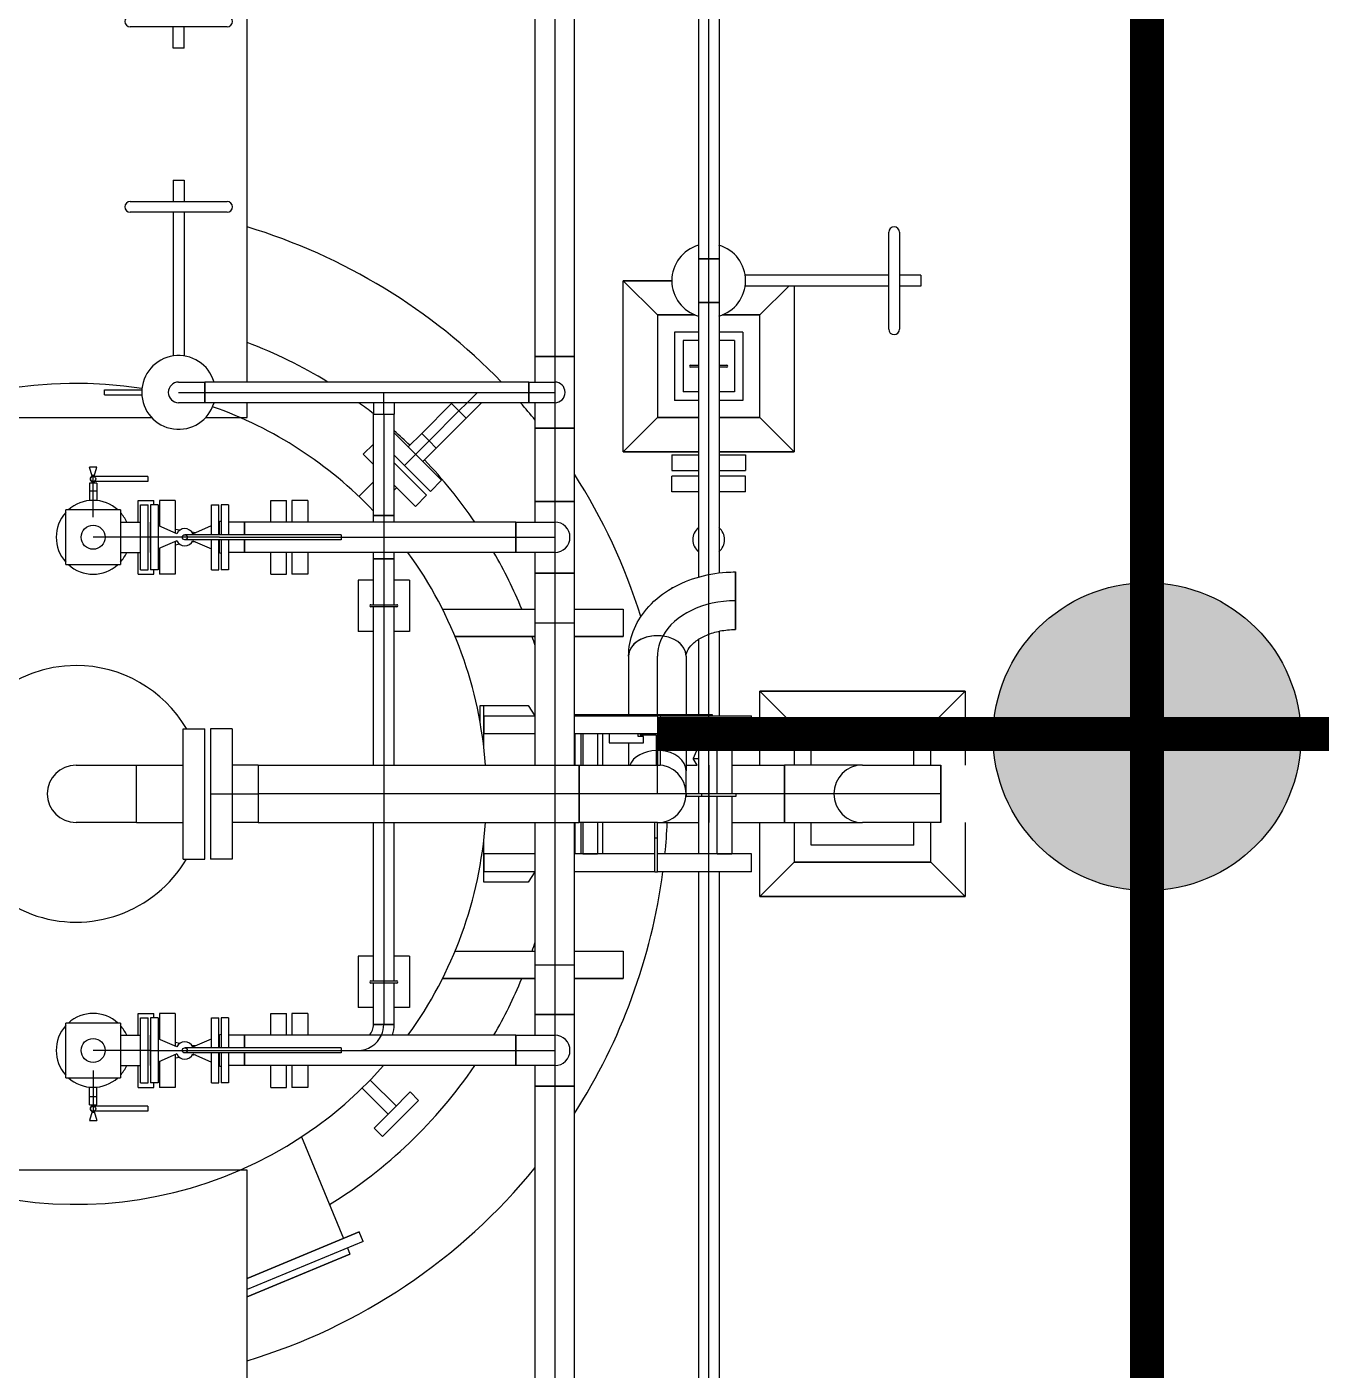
# Model space of a CAD drawing. Header units: inches. Extents: x 517790 to 538444, y 301815 to 302461.
# Drawn here: x 517873.517 to 517877.428, y 302327.385 to 302331.443 of the extents above; entities that cross this region are included whole.
import ezdxf

# ---------------------------------------------------------------- set-up
doc = ezdxf.new("R2010")
doc.units = ezdxf.units.IN
doc.header["$MEASUREMENT"] = 0
doc.layers.add('电气-接地设计-接地线', color=3, linetype='接地线')
doc.layers.add('硅胶总平面底图 工艺装置区', color=253, linetype='Continuous')
doc.styles.add('EESLTYPE', font='TXT.shx')
doc.linetypes.add('接地线', pattern='A,500,["/",EESLTYPE,S=200,R=0,X=0,Y=-100],-200,60,-200', length=960)

# ---------------------------------------------------------------- blocks, each defined once
blk = doc.blocks.new('PTJD2')
at = {"linetype": 'Continuous'}
blk.add_hatch(color=0, dxfattribs=at).paths.add_polyline_path([(150, 0, 1), (-150, 0, 1)])
at = {"color": 0, "linetype": 'Continuous'}
blk.add_circle((0, 0), 150, dxfattribs=at)

msp = doc.modelspace()

# ---------------------------------------------------------------- linework, layer by layer
at = {"layer": '电气-接地设计-接地线', "color": 1, "linetype": '接地线', "ltscale": 0.005, "const_width": 0.1033}
for points in [[(517876.9023, 302347.8488), (517876.9022, 302321.8926)], [(517875.4226, 302329.3067), (517877.4893, 302329.3067)]]:
    msp.add_lwpolyline(points, dxfattribs=at)
at = {"layer": '硅胶总平面底图 工艺装置区', "color": 253, "linetype": 'Continuous', "lineweight": -3}
for p, q in [((517875.5465, 302332.6344), (517875.5465, 302330.7415)), ((517875.5776, 302330.7415), (517875.5776, 302332.6269)), ((517875.6088, 302332.6219), (517875.6088, 302330.7415)), ((517874.1826, 302330.3697), (517874.1826, 302331.988)), ((517874.1826, 302330.3697), (517874.1826, 302331.988)), ((517875.0536, 302330.4466), (517875.0536, 302331.911)), ((517875.1126, 302331.911), (517875.1126, 302330.4466)), ((517875.1717, 302330.4466), (517875.1717, 302331.911)), ((517874.1225, 302331.4426), (517873.8295, 302331.4426)), ((517873.9597, 302331.3785), (517873.9597, 302331.4426)), ((517873.9923, 302331.3785), (517873.9923, 302331.4426)), ((517873.9923, 302331.3785), (517873.9597, 302331.3785)), ((517873.9597, 302330.9792), (517873.9923, 302330.9792)), ((517873.9597, 302330.9792), (517873.9597, 302330.9151)), ((517873.9923, 302330.9792), (517873.9923, 302330.9151)), ((517873.8295, 302330.9151), (517874.1225, 302330.9151)), ((517874.1225, 302330.8825), (517873.8295, 302330.8825)), ((517873.9597, 302330.8825), (517873.9597, 302330.4489)), ((517873.9923, 302330.8825), (517873.9923, 302330.4489)), ((517876.1217, 302330.5294), (517876.1217, 302330.8223)), ((517876.1542, 302330.8223), (517876.1542, 302330.5294)), ((517875.5465, 302330.7415), (517875.6088, 302330.7415)), ((517875.5465, 302330.7415), (517875.5465, 302330.6103)), ((517875.6088, 302330.7415), (517875.5465, 302330.7415)), ((517875.5776, 302330.7415), (517875.5776, 302330.7415)), ((517875.5776, 302330.7415), (517875.5776, 302330.7415)), ((517875.5776, 302330.6103), (517875.5776, 302330.7415)), ((517875.6088, 302330.7415), (517875.6088, 302330.6103)), ((517875.3193, 302330.6759), (517875.4226, 302330.5725)), ((517875.3193, 302330.6759), (517875.4226, 302330.5725)), ((517875.3193, 302330.1592), (517875.3193, 302330.6759)), ((517875.3193, 302330.1592), (517875.3193, 302330.6759)), ((517875.4661, 302330.6759), (517875.3193, 302330.6759)), ((517875.3193, 302330.6759), (517875.4661, 302330.6759)), ((517876.1217, 302330.6921), (517875.688, 302330.6921)), ((517876.1217, 302330.6596), (517875.688, 302330.6596)), ((517875.7326, 302330.5725), (517875.8197, 302330.6596)), ((517875.8197, 302330.6596), (517875.7326, 302330.5725)), ((517875.836, 302330.6596), (517875.836, 302330.1592)), ((517875.836, 302330.6596), (517875.836, 302330.1592)), ((517876.2183, 302330.6921), (517876.1542, 302330.6921)), ((517876.2183, 302330.6596), (517876.1542, 302330.6596)), ((517876.2183, 302330.6921), (517876.2183, 302330.6759)), ((517876.2183, 302330.6759), (517876.2183, 302330.6596)), ((517875.4226, 302330.5725), (517875.4226, 302330.2625)), ((517875.4226, 302330.5725), (517875.4226, 302330.2625)), ((517875.4226, 302330.5725), (517875.5356, 302330.5725)), ((517875.5356, 302330.5725), (517875.4226, 302330.5725)), ((517875.5465, 302330.6103), (517875.6088, 302330.6103)), ((517875.6088, 302330.6103), (517875.5465, 302330.6103)), ((517875.5465, 302330.6103), (517875.5465, 302329.7806)), ((517875.5776, 302330.6103), (517875.5776, 302330.6103)), ((517875.5776, 302329.7882), (517875.5776, 302330.6103)), ((517875.6088, 302330.6103), (517875.6088, 302329.7931)), ((517875.6196, 302330.5725), (517875.7326, 302330.5725)), ((517875.7326, 302330.5725), (517875.6196, 302330.5725)), ((517875.7326, 302330.2625), (517875.7326, 302330.5725)), ((517875.7326, 302330.2625), (517875.7326, 302330.5725)), ((517875.5465, 302330.5209), (517875.4743, 302330.5209)), ((517875.4743, 302330.5209), (517875.4743, 302330.3142)), ((517875.5465, 302330.495), (517875.5001, 302330.495)), ((517875.5001, 302330.495), (517875.5001, 302330.34)), ((517875.681, 302330.5209), (517875.6088, 302330.5209)), ((517875.6551, 302330.495), (517875.6088, 302330.495)), ((517875.6551, 302330.495), (517875.6551, 302330.34)), ((517875.681, 302330.5209), (517875.681, 302330.3142)), ((517875.1126, 302330.4466), (517875.0536, 302330.4466)), ((517875.0536, 302330.3697), (517875.0536, 302330.4466)), ((517875.0536, 302330.4466), (517875.1717, 302330.4466)), ((517875.1126, 302330.4466), (517875.1126, 302330.4466)), ((517875.1126, 302330.4466), (517875.1126, 302330.3697)), ((517875.1717, 302330.4466), (517875.1126, 302330.4466)), ((517875.1717, 302330.2304), (517875.1717, 302330.4466)), ((517875.5229, 302330.4206), (517875.5465, 302330.4206)), ((517875.5465, 302330.4144), (517875.5229, 302330.4144)), ((517875.6088, 302330.4206), (517875.6324, 302330.4206)), ((517875.6324, 302330.4144), (517875.6088, 302330.4144)), ((517873.976, 302330.3697), (517874.0547, 302330.3697)), ((517874.0547, 302330.3697), (517874.0547, 302330.3073)), ((517874.0547, 302330.3073), (517874.0547, 302330.3697)), ((517875.0339, 302330.3697), (517874.0547, 302330.3697)), ((517875.0339, 302330.3073), (517875.0339, 302330.3697)), ((517875.0339, 302330.3697), (517875.0339, 302330.3073)), ((517875.0339, 302330.3697), (517875.1126, 302330.3697)), ((517875.1126, 302330.3697), (517875.1126, 302330.3073)), ((517873.7517, 302330.3308), (517873.7517, 302330.3463)), ((517873.7517, 302330.3463), (517873.8647, 302330.3463)), ((517873.7517, 302330.3308), (517873.8647, 302330.3308)), ((517873.976, 302330.3385), (517874.0547, 302330.3385)), ((517874.0547, 302330.3385), (517874.0547, 302330.3385)), ((517874.0547, 302330.3385), (517874.0547, 302330.3385)), ((517874.0547, 302330.3385), (517875.0339, 302330.3385)), ((517874.596, 302330.3073), (517874.596, 302330.3385)), ((517874.8474, 302330.3073), (517874.8786, 302330.3385)), ((517875.0339, 302330.3385), (517875.0339, 302330.3385)), ((517875.0339, 302330.3385), (517875.0339, 302330.3385)), ((517875.0339, 302330.3385), (517875.1126, 302330.3385)), ((517875.5465, 302330.34), (517875.5001, 302330.34)), ((517875.6551, 302330.34), (517875.6088, 302330.34)), ((517874.0547, 302330.3073), (517873.976, 302330.3073)), ((517875.0339, 302330.3073), (517874.0547, 302330.3073)), ((517874.1826, 302330.2625), (517874.1826, 302330.3073)), ((517874.1826, 302330.2625), (517874.1826, 302330.3073)), ((517874.5648, 302330.3073), (517874.5648, 302330.2729)), ((517874.596, 302330.2729), (517874.596, 302330.3073)), ((517874.6271, 302330.3073), (517874.6271, 302330.2729)), ((517874.8009, 302330.3049), (517874.7104, 302330.2144)), ((517874.8034, 302330.3073), (517874.8009, 302330.3049)), ((517874.8229, 302330.2828), (517874.8009, 302330.3049)), ((517874.8009, 302330.3049), (517874.8229, 302330.2828)), ((517874.8229, 302330.2828), (517874.8474, 302330.3073)), ((517874.845, 302330.2608), (517874.8915, 302330.3073)), ((517875.1126, 302330.3073), (517875.0339, 302330.3073)), ((517875.0536, 302330.2304), (517875.0536, 302330.3073)), ((517875.1126, 302330.3073), (517875.1126, 302330.2304)), ((517875.5465, 302330.3142), (517875.4743, 302330.3142)), ((517875.681, 302330.3142), (517875.6088, 302330.3142)), ((517873.1493, 302330.2625), (517873.8943, 302330.2625)), ((517873.1493, 302330.2625), (517873.8943, 302330.2625)), ((517874.0577, 302330.2625), (517874.1826, 302330.2625)), ((517874.0577, 302330.2625), (517874.1826, 302330.2625)), ((517874.5648, 302330.2729), (517874.596, 302330.2729)), ((517874.5648, 302329.9665), (517874.5648, 302330.2729)), ((517874.5648, 302330.2729), (517874.596, 302330.2729)), ((517874.596, 302330.2729), (517874.596, 302329.9665)), ((517874.596, 302330.2729), (517874.6271, 302330.2729)), ((517874.596, 302330.2729), (517874.596, 302330.2729)), ((517874.596, 302330.2729), (517874.6271, 302330.2729)), ((517874.6271, 302329.9665), (517874.6271, 302330.2729)), ((517874.7325, 302330.1924), (517874.8229, 302330.2828)), ((517874.845, 302330.2608), (517874.7545, 302330.1703)), ((517874.845, 302330.2608), (517874.8229, 302330.2828)), ((517874.8229, 302330.2828), (517874.8229, 302330.2828)), ((517874.8229, 302330.2828), (517874.8229, 302330.2828)), ((517874.8229, 302330.2828), (517874.845, 302330.2608)), ((517875.4226, 302330.2625), (517875.3193, 302330.1592)), ((517875.3193, 302330.1592), (517875.4226, 302330.2625)), ((517875.5465, 302330.2625), (517875.4226, 302330.2625)), ((517875.4226, 302330.2625), (517875.5465, 302330.2625)), ((517875.7326, 302330.2625), (517875.6088, 302330.2625)), ((517875.6088, 302330.2625), (517875.7326, 302330.2625)), ((517875.836, 302330.1592), (517875.7326, 302330.2625)), ((517875.836, 302330.1592), (517875.7326, 302330.2625)), ((517874.6271, 302330.2165), (517874.6919, 302330.1518)), ((517874.7104, 302330.2144), (517874.6698, 302330.1738)), ((517874.7325, 302330.1924), (517874.7104, 302330.2144)), ((517874.7104, 302330.2144), (517874.7325, 302330.1924)), ((517875.1126, 302330.2304), (517875.0536, 302330.2304)), ((517875.0536, 302330.2304), (517875.1717, 302330.2304)), ((517875.0536, 302330.009), (517875.0536, 302330.2304)), ((517875.1126, 302330.2304), (517875.1126, 302330.2304)), ((517875.1126, 302330.2304), (517875.1126, 302330.2304)), ((517875.1717, 302330.2304), (517875.1126, 302330.2304)), ((517875.1126, 302330.2304), (517875.1126, 302330.009)), ((517875.1717, 302330.009), (517875.1717, 302330.2304)), ((517874.534, 302330.1517), (517874.5648, 302330.1825)), ((517874.6582, 302330.1181), (517874.7325, 302330.1924)), ((517874.7545, 302330.1703), (517874.7139, 302330.1297)), ((517874.7545, 302330.1703), (517874.7325, 302330.1924)), ((517874.7325, 302330.1924), (517874.7545, 302330.1703)), ((517874.5648, 302330.1209), (517874.534, 302330.1517)), ((517874.6271, 302330.1492), (517874.6582, 302330.1181)), ((517874.6919, 302330.1518), (517874.7707, 302330.0729)), ((517875.3193, 302330.1592), (517875.5465, 302330.1592)), ((517875.5465, 302330.1592), (517875.3193, 302330.1592)), ((517875.4661, 302330.1496), (517875.5465, 302330.1496)), ((517875.4661, 302330.1496), (517875.4661, 302330.1021)), ((517875.6088, 302330.1592), (517875.836, 302330.1592)), ((517875.836, 302330.1592), (517875.6088, 302330.1592)), ((517875.6088, 302330.1496), (517875.6892, 302330.1496)), ((517875.6892, 302330.1496), (517875.6892, 302330.1021)), ((517873.7176, 302330.1129), (517873.7066, 302330.1129)), ((517873.715, 302330.0856), (517873.7066, 302330.1129)), ((517873.7287, 302330.1129), (517873.7176, 302330.1129)), ((517873.7176, 302330.0648), (517873.7176, 302330.0892)), ((517873.7203, 302330.0856), (517873.7287, 302330.1129)), ((517874.6465, 302330.1064), (517874.6271, 302330.1258)), ((517874.7254, 302330.0276), (517874.6465, 302330.1064)), ((517874.6582, 302330.1181), (517874.7371, 302330.0393)), ((517875.4661, 302330.1021), (517875.5465, 302330.1021)), ((517875.5465, 302330.0855), (517875.4661, 302330.0855)), ((517875.4661, 302330.038), (517875.4661, 302330.0855)), ((517875.6088, 302330.1021), (517875.6892, 302330.1021)), ((517875.6892, 302330.0855), (517875.6088, 302330.0855)), ((517875.6892, 302330.038), (517875.6892, 302330.0855)), ((517873.7287, 302330.0648), (517873.7066, 302330.0648)), ((517873.7066, 302330.0648), (517873.7066, 302330.0119)), ((517873.715, 302330.0684), (517873.7139, 302330.0648)), ((517873.883, 302330.0847), (517873.7176, 302330.0847)), ((517873.883, 302330.0692), (517873.7176, 302330.0692)), ((517873.7176, 302330.041), (517873.7176, 302330.0648)), ((517873.7203, 302330.0684), (517873.7214, 302330.0648)), ((517873.7287, 302330.0648), (517873.7287, 302330.0119)), ((517873.883, 302330.0847), (517873.883, 302330.077)), ((517873.883, 302330.077), (517873.883, 302330.0692)), ((517874.5205, 302330.0244), (517874.5648, 302330.0688)), ((517874.6918, 302329.9939), (517874.6271, 302330.0586)), ((517874.6271, 302330.043), (517874.6349, 302330.0508)), ((517874.7707, 302330.0729), (517874.7371, 302330.0393)), ((517873.7066, 302330.041), (517873.7287, 302330.041)), ((517873.7176, 302330.0124), (517873.7176, 302330.041)), ((517873.7176, 302329.9614), (517873.7176, 302330.0124)), ((517873.8538, 302329.9468), (517873.8538, 302330.0124)), ((517873.8538, 302330.0124), (517873.9014, 302330.0124)), ((517873.9014, 302329.9993), (517873.9014, 302330.0124)), ((517873.9179, 302330.0124), (517873.9179, 302329.9344)), ((517873.9655, 302330.0124), (517873.9179, 302330.0124)), ((517873.9655, 302330.0124), (517873.9655, 302329.9136)), ((517874.2543, 302329.9468), (517874.2543, 302330.0124)), ((517874.2543, 302330.0124), (517874.3019, 302330.0124)), ((517874.3019, 302329.9468), (517874.3019, 302330.0124)), ((517874.3184, 302330.0124), (517874.3184, 302329.9468)), ((517874.366, 302330.0124), (517874.3184, 302330.0124)), ((517874.366, 302330.0124), (517874.366, 302329.9468)), ((517874.6918, 302329.9939), (517874.7254, 302330.0276)), ((517875.1126, 302330.009), (517875.0536, 302330.009)), ((517875.0536, 302329.9468), (517875.0536, 302330.009)), ((517875.0536, 302330.009), (517875.1717, 302330.009)), ((517875.1126, 302330.009), (517875.1126, 302330.009)), ((517875.1126, 302330.009), (517875.1126, 302329.9468)), ((517875.1717, 302330.009), (517875.1126, 302330.009)), ((517875.1717, 302329.7927), (517875.1717, 302330.009)), ((517875.5465, 302330.038), (517875.4661, 302330.038)), ((517875.6892, 302330.038), (517875.6088, 302330.038)), ((517873.635, 302329.8182), (517873.635, 302329.9835)), ((517873.8003, 302329.9835), (517873.635, 302329.9835)), ((517873.8003, 302329.9835), (517873.8003, 302329.8182)), ((517873.8604, 302329.9009), (517873.8604, 302329.9993)), ((517873.8604, 302329.9993), (517873.8835, 302329.9993)), ((517873.8835, 302329.9009), (517873.8835, 302329.9993)), ((517873.8912, 302329.9993), (517873.8912, 302329.9009)), ((517873.9142, 302329.9993), (517873.8912, 302329.9993)), ((517873.9142, 302329.9993), (517873.9142, 302329.9009)), ((517874.0748, 302329.9086), (517874.0748, 302329.9993)), ((517874.0748, 302329.9993), (517874.0978, 302329.9993)), ((517874.0978, 302329.9086), (517874.0978, 302329.9993)), ((517874.104, 302329.9993), (517874.104, 302329.9086)), ((517874.127, 302329.9993), (517874.104, 302329.9993)), ((517874.127, 302329.9993), (517874.127, 302329.9086)), ((517874.5645, 302329.9804), (517874.5648, 302329.9806)), ((517874.5648, 302329.9665), (517874.596, 302329.9665)), ((517874.6271, 302329.9665), (517874.5648, 302329.9665)), ((517874.5648, 302329.9468), (517874.5648, 302329.9665)), ((517874.596, 302329.9665), (517874.6271, 302329.9665)), ((517874.596, 302329.9665), (517874.596, 302329.9665)), ((517874.596, 302329.9665), (517874.596, 302329.9468)), ((517874.6271, 302329.9468), (517874.6271, 302329.9665)), ((517873.7176, 302329.9614), (517873.7176, 302329.9614)), ((517873.7176, 302329.9614), (517873.7176, 302329.9614)), ((517873.8003, 302329.9468), (517873.8604, 302329.9468)), ((517873.8896, 302329.9468), (517873.8896, 302329.8549)), ((517873.8912, 302329.9461), (517873.8896, 302329.9468)), ((517873.9705, 302329.9114), (517873.9142, 302329.936)), ((517873.9791, 302329.9221), (517873.9655, 302329.9243)), ((517874.0185, 302329.9114), (517874.0748, 302329.936)), ((517874.0978, 302329.9461), (517874.0994, 302329.9468)), ((517874.0994, 302329.9086), (517874.0994, 302329.9468)), ((517874.1746, 302329.9468), (517874.127, 302329.9468)), ((517874.1746, 302329.9086), (517874.1746, 302329.9468)), ((517874.9945, 302329.9468), (517874.1746, 302329.9468)), ((517874.1746, 302329.9468), (517874.1746, 302329.9086)), ((517874.596, 302329.9468), (517874.596, 302329.8549)), ((517874.9945, 302329.8549), (517874.9945, 302329.9468)), ((517874.9945, 302329.9468), (517874.9945, 302329.8549)), ((517874.9945, 302329.9468), (517875.1126, 302329.9468)), ((517875.1126, 302329.9468), (517875.1126, 302329.8549)), ((517873.7964, 302329.9009), (517873.7176, 302329.9009)), ((517873.7964, 302329.9009), (517873.7964, 302329.9009)), ((517873.7964, 302329.9009), (517873.7964, 302329.9009)), ((517873.8835, 302329.9009), (517873.7964, 302329.9009)), ((517873.8604, 302329.8025), (517873.8604, 302329.9009)), ((517873.8835, 302329.8025), (517873.8835, 302329.9009)), ((517873.8896, 302329.9009), (517873.8835, 302329.9009)), ((517874.0994, 302329.9009), (517873.8896, 302329.9009)), ((517873.8912, 302329.9009), (517873.8912, 302329.8025)), ((517873.9142, 302329.9009), (517873.9142, 302329.8025)), ((517873.9705, 302329.8904), (517873.9142, 302329.8657)), ((517873.9655, 302329.8882), (517873.9655, 302329.7893)), ((517874.4669, 302329.9086), (517873.9945, 302329.9086)), ((517874.4669, 302329.8931), (517873.9945, 302329.8931)), ((517874.0257, 302329.9145), (517874.0158, 302329.9162)), ((517874.0257, 302329.8872), (517874.0158, 302329.8856)), ((517874.0185, 302329.8904), (517874.0748, 302329.8657)), ((517874.0748, 302329.8025), (517874.0748, 302329.8931)), ((517874.0978, 302329.8025), (517874.0978, 302329.8931)), ((517874.0994, 302329.9009), (517874.104, 302329.9009)), ((517874.0994, 302329.8549), (517874.0994, 302329.8931)), ((517874.104, 302329.9009), (517874.1746, 302329.9009)), ((517874.104, 302329.8931), (517874.104, 302329.8025)), ((517874.127, 302329.8931), (517874.127, 302329.8025)), ((517874.1746, 302329.9009), (517874.4669, 302329.9009)), ((517874.1746, 302329.8549), (517874.1746, 302329.8931)), ((517874.1746, 302329.8931), (517874.1746, 302329.8549)), ((517874.4669, 302329.9086), (517874.4669, 302329.9009)), ((517874.4669, 302329.9009), (517874.4669, 302329.8931)), ((517874.4669, 302329.9009), (517874.9945, 302329.9009)), ((517874.9945, 302329.9009), (517874.9945, 302329.9009)), ((517874.9945, 302329.9009), (517874.9945, 302329.9009)), ((517874.9945, 302329.9009), (517875.1126, 302329.9009)), ((517873.8003, 302329.8549), (517873.8604, 302329.8549)), ((517873.8538, 302329.7893), (517873.8538, 302329.8549)), ((517873.8912, 302329.8556), (517873.8896, 302329.8549)), ((517873.9179, 302329.8673), (517873.9179, 302329.7893)), ((517873.9791, 302329.8796), (517873.9655, 302329.8774)), ((517874.0978, 302329.8556), (517874.0994, 302329.8549)), ((517874.1746, 302329.8549), (517874.127, 302329.8549)), ((517874.9945, 302329.8549), (517874.1746, 302329.8549)), ((517874.2543, 302329.7893), (517874.2543, 302329.8549)), ((517874.3019, 302329.7893), (517874.3019, 302329.8549)), ((517874.3184, 302329.8549), (517874.3184, 302329.7893)), ((517874.366, 302329.8549), (517874.366, 302329.7893)), ((517874.5648, 302329.8353), (517874.5648, 302329.8549)), ((517874.596, 302329.8549), (517874.596, 302329.8353)), ((517874.6271, 302329.8353), (517874.6271, 302329.8549)), ((517875.1126, 302329.8549), (517874.9945, 302329.8549)), ((517875.0536, 302329.7927), (517875.0536, 302329.8549)), ((517875.1126, 302329.8549), (517875.1126, 302329.7927)), ((517873.635, 302329.8182), (517873.8003, 302329.8182)), ((517873.8604, 302329.8025), (517873.8835, 302329.8025)), ((517873.9142, 302329.8025), (517873.8912, 302329.8025)), ((517873.9014, 302329.7893), (517873.9014, 302329.8025)), ((517874.0748, 302329.8025), (517874.0978, 302329.8025)), ((517874.127, 302329.8025), (517874.104, 302329.8025)), ((517874.6271, 302329.8353), (517874.5648, 302329.8353)), ((517874.5648, 302329.8353), (517874.596, 302329.8353)), ((517874.5648, 302329.6973), (517874.5648, 302329.8353)), ((517874.596, 302329.8353), (517874.596, 302329.8353)), ((517874.596, 302329.8353), (517874.596, 302329.8353)), ((517874.596, 302329.8353), (517874.596, 302329.6973)), ((517874.596, 302329.8353), (517874.6271, 302329.8353)), ((517874.6271, 302329.6973), (517874.6271, 302329.8353)), ((517873.8538, 302329.7893), (517873.9014, 302329.7893)), ((517873.9655, 302329.7893), (517873.9179, 302329.7893)), ((517874.2543, 302329.7893), (517874.3019, 302329.7893)), ((517874.366, 302329.7893), (517874.3184, 302329.7893)), ((517874.5185, 302329.7717), (517874.5185, 302329.6167)), ((517874.5648, 302329.7717), (517874.5185, 302329.7717)), ((517874.6735, 302329.7717), (517874.6271, 302329.7717)), ((517874.6735, 302329.7717), (517874.6735, 302329.6167)), ((517875.0536, 302329.7927), (517875.1717, 302329.7927)), ((517875.0536, 302329.2128), (517875.0536, 302329.7927)), ((517875.1126, 302329.7927), (517875.0536, 302329.7927)), ((517875.1126, 302329.7927), (517875.1126, 302329.7928)), ((517875.1126, 302329.7928), (517875.1126, 302329.7928)), ((517875.1126, 302329.7927), (517875.1126, 302329.2128)), ((517875.1717, 302329.7927), (517875.1126, 302329.7927)), ((517875.1717, 302329.2128), (517875.1717, 302329.7927)), ((517875.5776, 302329.6079), (517875.5776, 302329.7882)), ((517875.6588, 302329.7961), (517875.6588, 302329.6477)), ((517875.6588, 302329.6223), (517875.6588, 302329.7961)), ((517875.4661, 302329.7491), (517875.47, 302329.7491)), ((517875.4661, 302329.7491), (517875.4661, 302329.7469)), ((517874.5567, 302329.6973), (517874.6352, 302329.6973)), ((517874.6352, 302329.6911), (517874.5567, 302329.6911)), ((517874.5648, 302329.2128), (517874.5648, 302329.6911)), ((517874.596, 302329.6973), (517874.596, 302329.6911)), ((517874.596, 302329.6911), (517874.596, 302329.2128)), ((517874.6271, 302329.2128), (517874.6271, 302329.6911)), ((517874.7733, 302329.6839), (517875.0536, 302329.6839)), ((517874.7733, 302329.6839), (517875.0536, 302329.6839)), ((517875.1717, 302329.6839), (517875.3193, 302329.6839)), ((517875.1717, 302329.6839), (517875.3193, 302329.6839)), ((517875.3193, 302329.6839), (517875.3193, 302329.6012)), ((517875.3193, 302329.6839), (517875.3193, 302329.6012)), ((517875.6588, 302329.7092), (517875.6588, 302329.7092)), ((517875.6588, 302329.7092), (517875.6588, 302329.7092)), ((517875.0536, 302329.6425), (517875.1717, 302329.6425)), ((517875.6588, 302329.6477), (517875.6588, 302329.6223)), ((517874.5648, 302329.6167), (517874.5185, 302329.6167)), ((517874.6735, 302329.6167), (517874.6271, 302329.6167)), ((517875.0536, 302329.6012), (517874.8112, 302329.6012)), ((517874.8112, 302329.6012), (517875.0536, 302329.6012)), ((517875.3193, 302329.6012), (517875.1717, 302329.6012)), ((517875.1717, 302329.6012), (517875.3193, 302329.6012)), ((517875.5776, 302329.3658), (517875.5776, 302329.6079)), ((517875.6088, 302329.6171), (517875.6088, 302329.3615)), ((517875.5465, 302329.5923), (517875.5465, 302329.3658)), ((517875.3357, 302329.5422), (517875.3357, 302329.3658)), ((517875.4226, 302329.5422), (517875.4226, 302329.5422)), ((517875.4226, 302329.5422), (517875.4226, 302329.5422)), ((517875.4226, 302329.3658), (517875.4226, 302329.5422)), ((517875.5096, 302329.5422), (517875.5096, 302329.3658)), ((517876.3526, 302329.4359), (517875.7326, 302329.4359)), ((517875.7326, 302329.4359), (517876.3526, 302329.4359)), ((517875.7326, 302329.4359), (517875.836, 302329.3326)), ((517875.7326, 302329.4359), (517875.836, 302329.3326)), ((517875.7326, 302329.2128), (517875.7326, 302329.4359)), ((517875.7326, 302329.2128), (517875.7326, 302329.4359)), ((517876.2493, 302329.3326), (517876.3526, 302329.4359)), ((517876.3526, 302329.4359), (517876.2493, 302329.3326)), ((517876.3526, 302329.4359), (517876.3526, 302329.2128)), ((517876.3526, 302329.4359), (517876.3526, 302329.2128)), ((517874.8874, 302329.3926), (517875.0217, 302329.3926)), ((517874.8874, 302329.3399), (517874.8874, 302329.3926)), ((517874.8977, 302329.2688), (517874.8977, 302329.3925)), ((517874.8977, 302329.3925), (517875.032, 302329.3925)), ((517874.8977, 302329.3615), (517874.8977, 302329.3067)), ((517874.8977, 302329.3615), (517875.0536, 302329.3615)), ((517875.0217, 302329.3926), (517875.0218, 302329.3925)), ((517875.032, 302329.3925), (517875.0527, 302329.3615)), ((517875.0498, 302329.3658), (517875.0536, 302329.3658)), ((517875.0527, 302329.3615), (517875.0527, 302329.2128)), ((517875.1717, 302329.3658), (517875.588, 302329.3658)), ((517875.1717, 302329.3615), (517875.4226, 302329.3615)), ((517875.4226, 302329.3627), (517875.4226, 302329.3658)), ((517875.4226, 302329.3627), (517875.4309, 302329.3627)), ((517875.4226, 302329.3627), (517875.4226, 302329.2593)), ((517875.4309, 302329.3627), (517875.4309, 302329.2593)), ((517875.4309, 302329.3615), (517875.7068, 302329.3615)), ((517875.5776, 302329.3067), (517875.5776, 302329.3658)), ((517875.588, 302329.3658), (517875.588, 302329.3615)), ((517875.7068, 302329.3067), (517875.7068, 302329.3615)), ((517873.9899, 302329.1259), (517873.9899, 302329.3227)), ((517873.9899, 302329.3227), (517874.0555, 302329.3227)), ((517874.0555, 302329.1259), (517874.0555, 302329.3227)), ((517874.0721, 302329.3227), (517874.0721, 302329.1259)), ((517874.1377, 302329.3227), (517874.0721, 302329.3227)), ((517874.1377, 302329.3227), (517874.1377, 302329.1259)), ((517875.836, 302329.3326), (517875.836, 302329.2128)), ((517875.836, 302329.3326), (517875.836, 302329.2128)), ((517875.836, 302329.3326), (517876.2493, 302329.3326)), ((517876.2493, 302329.3326), (517875.836, 302329.3326)), ((517876.2493, 302329.2128), (517876.2493, 302329.3326)), ((517876.2493, 302329.2128), (517876.2493, 302329.3326)), ((517874.8977, 302329.2893), (517874.8952, 302329.2893)), ((517875.0536, 302329.3067), (517874.8977, 302329.3067)), ((517875.4226, 302329.3067), (517875.1717, 302329.3067)), ((517875.1746, 302329.2128), (517875.1746, 302329.3067)), ((517875.1912, 302329.3067), (517875.1912, 302329.2128)), ((517875.1974, 302329.3067), (517875.1974, 302329.2128)), ((517875.2418, 302329.3067), (517875.1974, 302329.3067)), ((517875.2418, 302329.3067), (517875.2418, 302329.2128)), ((517875.2568, 302329.3067), (517875.2568, 302329.2128)), ((517875.2769, 302329.3067), (517875.2769, 302329.28)), ((517875.2769, 302329.28), (517875.3803, 302329.28)), ((517875.3357, 302329.28), (517875.3357, 302329.2128)), ((517875.3648, 302329.2986), (517875.3648, 302329.3067)), ((517875.3803, 302329.2986), (517875.3648, 302329.2986)), ((517875.371, 302329.3067), (517875.371, 302329.3044)), ((517875.371, 302329.3044), (517875.419, 302329.3044)), ((517875.3803, 302329.28), (517875.3803, 302329.2986)), ((517875.419, 302329.3044), (517875.419, 302329.2128)), ((517875.7068, 302329.3067), (517875.4309, 302329.3067)), ((517875.4309, 302329.3044), (517875.4743, 302329.3044)), ((517875.465, 302329.28), (517875.465, 302329.2986)), ((517875.465, 302329.2986), (517875.4805, 302329.2986)), ((517875.5683, 302329.28), (517875.465, 302329.28)), ((517875.4743, 302329.3044), (517875.4743, 302329.3067)), ((517875.4805, 302329.2986), (517875.4805, 302329.3067)), ((517875.5096, 302329.28), (517875.5096, 302329.1955)), ((517875.5465, 302329.28), (517875.5465, 302329.1259)), ((517875.5683, 302329.3067), (517875.5683, 302329.28)), ((517875.5776, 302329.1259), (517875.5776, 302329.3067)), ((517875.6479, 302329.3067), (517875.6035, 302329.3067)), ((517875.6035, 302329.1259), (517875.6035, 302329.3067)), ((517875.6479, 302329.3067), (517875.6479, 302329.1259)), ((517876.1976, 302329.2809), (517875.8876, 302329.2809)), ((517875.8876, 302329.2128), (517875.8876, 302329.2809)), ((517876.1976, 302329.2128), (517876.1976, 302329.2809)), ((517875.4226, 302329.2593), (517875.4226, 302329.2128)), ((517875.4226, 302329.2593), (517875.4309, 302329.2593)), ((517875.4309, 302329.2593), (517875.4309, 302329.2128)), ((517875.5465, 302329.27), (517875.5309, 302329.2322)), ((517873.666, 302329.2127), (517873.8489, 302329.2127)), ((517873.8489, 302329.1259), (517873.8489, 302329.2128)), ((517873.8489, 302329.2128), (517873.9899, 302329.2128)), ((517874.2164, 302329.2128), (517874.1377, 302329.2128)), ((517874.2164, 302329.2128), (517874.2164, 302329.1259)), ((517874.2164, 302329.2128), (517874.2164, 302329.0389)), ((517874.2164, 302329.2128), (517875.1864, 302329.2128)), ((517874.596, 302329.2128), (517874.596, 302329.0389)), ((517875.1126, 302329.2128), (517875.1126, 302329.0389)), ((517875.1864, 302329.2128), (517875.1864, 302329.0389)), ((517875.1864, 302329.0389), (517875.1864, 302329.2128)), ((517875.1864, 302329.2128), (517875.4226, 302329.2128)), ((517875.4226, 302329.2128), (517875.4309, 302329.2128)), ((517875.4226, 302329.1955), (517875.4226, 302329.2128)), ((517875.4226, 302329.1955), (517875.4226, 302329.1955)), ((517875.4226, 302329.1955), (517875.4226, 302329.1955)), ((517875.4226, 302329.1259), (517875.4226, 302329.1955)), ((517875.5096, 302329.2128), (517875.5429, 302329.2128)), ((517875.5096, 302329.1259), (517875.5096, 302329.1955)), ((517875.5309, 302329.2322), (517875.5465, 302329.2322)), ((517875.5429, 302329.2128), (517875.5309, 302329.2322)), ((517875.5776, 302329.2128), (517875.5776, 302329.0389)), ((517875.6479, 302329.2128), (517875.8064, 302329.2128)), ((517875.8064, 302329.2128), (517875.8064, 302329.0389)), ((517875.8064, 302329.1259), (517875.8064, 302329.2128)), ((517876.0426, 302329.2128), (517875.8064, 302329.2128)), ((517876.0426, 302329.2128), (517876.2788, 302329.2128)), ((517876.2788, 302329.0389), (517876.2788, 302329.2128)), ((517876.2788, 302329.2128), (517876.2788, 302329.0389)), ((517873.8489, 302329.0389), (517873.8489, 302329.1259)), ((517873.9899, 302328.929), (517873.9899, 302329.1259)), ((517874.0555, 302328.929), (517874.0555, 302329.1259)), ((517874.0721, 302329.1259), (517874.2164, 302329.1259)), ((517874.0721, 302329.1259), (517874.0721, 302328.929)), ((517874.1377, 302329.1259), (517874.1377, 302328.929)), ((517874.2164, 302329.1259), (517874.2164, 302329.0389)), ((517875.1864, 302329.1259), (517874.2164, 302329.1259)), ((517875.1864, 302329.1259), (517875.1864, 302329.1259)), ((517875.1864, 302329.1259), (517875.1864, 302329.1259)), ((517875.4226, 302329.1259), (517875.1864, 302329.1259)), ((517875.5096, 302329.1259), (517875.4226, 302329.1259)), ((517875.5096, 302329.1259), (517875.5096, 302329.1176)), ((517875.5561, 302329.1259), (517875.5096, 302329.1259)), ((517875.5561, 302329.1176), (517875.5096, 302329.1176)), ((517875.5465, 302329.1176), (517875.5465, 302328.9451)), ((517875.6594, 302329.1259), (517875.5561, 302329.1259)), ((517875.5561, 302329.1259), (517875.5561, 302329.1176)), ((517875.6594, 302329.1176), (517875.5561, 302329.1176)), ((517875.5776, 302329.1176), (517875.5776, 302329.1259)), ((517875.5776, 302328.9451), (517875.5776, 302329.1176)), ((517875.6035, 302328.9451), (517875.6035, 302329.1176)), ((517875.6479, 302329.1176), (517875.6479, 302328.9451)), ((517875.6594, 302329.1259), (517875.6594, 302329.1176)), ((517875.8064, 302329.1259), (517875.6594, 302329.1259)), ((517875.8064, 302329.1259), (517875.8064, 302329.1259)), ((517875.8064, 302329.1259), (517875.8064, 302329.1259)), ((517875.9557, 302329.1259), (517875.8064, 302329.1259)), ((517875.8064, 302329.0389), (517875.8064, 302329.1259)), ((517876.0426, 302329.1259), (517875.9557, 302329.1259)), ((517876.2788, 302329.1259), (517876.0426, 302329.1259)), ((517876.2788, 302329.1259), (517876.2788, 302329.1259)), ((517876.2788, 302329.1259), (517876.2788, 302329.1259)), ((517873.8489, 302329.0391), (517873.666, 302329.0391)), ((517873.8489, 302329.0389), (517873.9899, 302329.0389)), ((517874.2164, 302329.0389), (517874.1377, 302329.0389)), ((517874.2164, 302329.0389), (517875.1864, 302329.0389)), ((517874.5648, 302328.5607), (517874.5648, 302329.0389)), ((517874.596, 302329.0389), (517874.596, 302328.5607)), ((517874.6271, 302328.5607), (517874.6271, 302329.0389)), ((517875.0527, 302329.0389), (517875.0527, 302328.8903)), ((517875.0536, 302328.459), (517875.0536, 302329.0389)), ((517875.1126, 302329.0389), (517875.1126, 302328.459)), ((517875.1717, 302328.459), (517875.1717, 302329.0389)), ((517875.1746, 302328.9451), (517875.1746, 302329.0389)), ((517875.4226, 302329.0389), (517875.1864, 302329.0389)), ((517875.1912, 302329.0389), (517875.1912, 302328.9451)), ((517875.1974, 302329.0389), (517875.1974, 302328.9451)), ((517875.2418, 302329.0389), (517875.2418, 302328.9451)), ((517875.2568, 302329.0389), (517875.2568, 302328.9451)), ((517875.4144, 302328.9924), (517875.4144, 302329.0389)), ((517875.4226, 302328.9924), (517875.4226, 302329.0389)), ((517875.4226, 302329.0389), (517875.5465, 302329.0389)), ((517875.6479, 302329.0389), (517875.8064, 302329.0389)), ((517875.7326, 302328.8159), (517875.7326, 302329.0389)), ((517875.7326, 302328.8159), (517875.7326, 302329.0389)), ((517875.8064, 302329.0389), (517876.0426, 302329.0389)), ((517875.836, 302329.0389), (517875.836, 302328.9192)), ((517875.836, 302329.0389), (517875.836, 302328.9192)), ((517875.8876, 302328.9709), (517875.8876, 302329.0389)), ((517876.2788, 302329.0389), (517876.0426, 302329.0389)), ((517876.1976, 302328.9709), (517876.1976, 302329.0389)), ((517876.2493, 302328.9192), (517876.2493, 302329.0389)), ((517876.2493, 302328.9192), (517876.2493, 302329.0389)), ((517876.3526, 302329.0389), (517876.3526, 302328.8159)), ((517876.3526, 302329.0389), (517876.3526, 302328.8159)), ((517875.4226, 302328.9924), (517875.4144, 302328.9924)), ((517875.4144, 302328.8891), (517875.4144, 302328.9924)), ((517875.4226, 302328.8891), (517875.4226, 302328.9924)), ((517874.8977, 302328.8593), (517874.8977, 302328.9829)), ((517876.1976, 302328.9709), (517875.8876, 302328.9709)), ((517873.9899, 302328.929), (517874.0555, 302328.929)), ((517874.1377, 302328.929), (517874.0721, 302328.929)), ((517874.8977, 302328.9451), (517874.8977, 302328.8903)), ((517875.0536, 302328.9451), (517874.8977, 302328.9451)), ((517875.4144, 302328.9451), (517875.1717, 302328.9451)), ((517875.1974, 302328.9451), (517875.2418, 302328.9451)), ((517875.7068, 302328.9451), (517875.4226, 302328.9451)), ((517875.5776, 302328.8903), (517875.5776, 302328.9451)), ((517875.6035, 302328.9451), (517875.6479, 302328.9451)), ((517875.7068, 302328.8903), (517875.7068, 302328.9451)), ((517875.836, 302328.9192), (517875.7326, 302328.8159)), ((517875.7326, 302328.8159), (517875.836, 302328.9192)), ((517876.2493, 302328.9192), (517875.836, 302328.9192)), ((517875.836, 302328.9192), (517876.2493, 302328.9192)), ((517876.3526, 302328.8159), (517876.2493, 302328.9192)), ((517876.3526, 302328.8159), (517876.2493, 302328.9192)), ((517875.0536, 302328.8903), (517874.8977, 302328.8903)), ((517875.0527, 302328.8903), (517875.032, 302328.8593)), ((517875.4144, 302328.8903), (517875.1717, 302328.8903)), ((517875.4226, 302328.8891), (517875.4144, 302328.8891)), ((517875.7068, 302328.8903), (517875.4226, 302328.8903)), ((517875.5465, 302328.8903), (517875.5465, 302326.6213)), ((517875.5776, 302326.6213), (517875.5776, 302328.8903)), ((517875.6088, 302328.8903), (517875.6088, 302326.6213)), ((517875.032, 302328.8593), (517874.8977, 302328.8593)), ((517875.7326, 302328.8159), (517876.3526, 302328.8159)), ((517876.3526, 302328.8159), (517875.7326, 302328.8159)), ((517874.5648, 302328.6351), (517874.5185, 302328.6351)), ((517874.5185, 302328.6351), (517874.5185, 302328.4801)), ((517874.6735, 302328.6351), (517874.6271, 302328.6351)), ((517874.6735, 302328.6351), (517874.6735, 302328.4801)), ((517874.8112, 302328.6506), (517875.0536, 302328.6506)), ((517874.8112, 302328.6506), (517875.0536, 302328.6506)), ((517875.1717, 302328.6506), (517875.3193, 302328.6506)), ((517875.1717, 302328.6506), (517875.3193, 302328.6506)), ((517875.3193, 302328.6506), (517875.3193, 302328.5679)), ((517875.3193, 302328.6506), (517875.3193, 302328.5679)), ((517875.0536, 302328.6092), (517875.1717, 302328.6092)), ((517874.5567, 302328.5607), (517874.6352, 302328.5607)), ((517874.6352, 302328.5545), (517874.5567, 302328.5545)), ((517874.5648, 302328.4296), (517874.5648, 302328.5545)), ((517874.596, 302328.5607), (517874.596, 302328.5545)), ((517874.596, 302328.5545), (517874.596, 302328.4296)), ((517874.6271, 302328.4296), (517874.6271, 302328.5545)), ((517875.0536, 302328.5679), (517874.7733, 302328.5679)), ((517874.7733, 302328.5679), (517875.0536, 302328.5679)), ((517875.3193, 302328.5679), (517875.1717, 302328.5679)), ((517875.1717, 302328.5679), (517875.3193, 302328.5679)), ((517874.5648, 302328.4801), (517874.5185, 302328.4801)), ((517874.6735, 302328.4801), (517874.6271, 302328.4801)), ((517873.635, 302328.2682), (517873.635, 302328.4336)), ((517873.8003, 302328.4336), (517873.635, 302328.4336)), ((517873.8003, 302328.4336), (517873.8003, 302328.2682)), ((517873.8538, 302328.3968), (517873.8538, 302328.4624)), ((517873.8538, 302328.4624), (517873.9014, 302328.4624)), ((517873.8604, 302328.3509), (517873.8604, 302328.4493)), ((517873.8604, 302328.4493), (517873.8835, 302328.4493)), ((517873.8835, 302328.3509), (517873.8835, 302328.4493)), ((517873.8912, 302328.4493), (517873.8912, 302328.3509)), ((517873.9142, 302328.4493), (517873.8912, 302328.4493)), ((517873.9014, 302328.4493), (517873.9014, 302328.4624)), ((517873.9142, 302328.4493), (517873.9142, 302328.3509)), ((517873.9179, 302328.4624), (517873.9179, 302328.3844)), ((517873.9655, 302328.4624), (517873.9179, 302328.4624)), ((517873.9655, 302328.4624), (517873.9655, 302328.3636)), ((517874.0748, 302328.3586), (517874.0748, 302328.4493)), ((517874.0748, 302328.4493), (517874.0978, 302328.4493)), ((517874.0978, 302328.3586), (517874.0978, 302328.4493)), ((517874.104, 302328.4493), (517874.104, 302328.3586)), ((517874.127, 302328.4493), (517874.104, 302328.4493)), ((517874.127, 302328.4493), (517874.127, 302328.3586)), ((517874.2543, 302328.3968), (517874.2543, 302328.4624)), ((517874.2543, 302328.4624), (517874.3019, 302328.4624)), ((517874.3019, 302328.3968), (517874.3019, 302328.4624)), ((517874.3184, 302328.4624), (517874.3184, 302328.3968)), ((517874.366, 302328.4624), (517874.3184, 302328.4624)), ((517874.366, 302328.4624), (517874.366, 302328.3968)), ((517874.6271, 302328.4296), (517874.5648, 302328.4296)), ((517874.5648, 302328.4296), (517874.596, 302328.4296)), ((517874.596, 302328.4296), (517874.596, 302328.4296)), ((517874.596, 302328.4296), (517874.596, 302328.4296)), ((517874.596, 302328.4296), (517874.6271, 302328.4296)), ((517875.0536, 302328.459), (517875.1717, 302328.459)), ((517875.1126, 302328.459), (517875.0536, 302328.459)), ((517875.0536, 302328.3968), (517875.0536, 302328.459)), ((517875.1126, 302328.459), (517875.1126, 302328.459)), ((517875.1126, 302328.459), (517875.1126, 302328.3968)), ((517875.1717, 302328.459), (517875.1126, 302328.459)), ((517875.1717, 302328.2428), (517875.1717, 302328.459)), ((517873.8003, 302328.3968), (517873.8604, 302328.3968)), ((517873.8896, 302328.3968), (517873.8896, 302328.305)), ((517873.8912, 302328.3961), (517873.8896, 302328.3968)), ((517873.9705, 302328.3614), (517873.9142, 302328.3861)), ((517874.0185, 302328.3614), (517874.0748, 302328.3861)), ((517874.0978, 302328.3961), (517874.0994, 302328.3968)), ((517874.0994, 302328.3586), (517874.0994, 302328.3968)), ((517874.1746, 302328.3968), (517874.127, 302328.3968)), ((517874.1746, 302328.3586), (517874.1746, 302328.3968)), ((517874.9945, 302328.3968), (517874.1746, 302328.3968)), ((517874.1746, 302328.3968), (517874.1746, 302328.3586)), ((517874.9945, 302328.305), (517874.9945, 302328.3968)), ((517874.9945, 302328.3968), (517874.9945, 302328.305)), ((517874.9945, 302328.3968), (517875.1126, 302328.3968)), ((517875.1126, 302328.3968), (517875.1126, 302328.305)), ((517873.7964, 302328.3509), (517873.7176, 302328.3509)), ((517873.8835, 302328.3509), (517873.7964, 302328.3509)), ((517873.7964, 302328.3509), (517873.7964, 302328.3509)), ((517873.7964, 302328.3509), (517873.7964, 302328.3509)), ((517873.8604, 302328.2525), (517873.8604, 302328.3509)), ((517873.8896, 302328.3509), (517873.8835, 302328.3509)), ((517873.8835, 302328.2525), (517873.8835, 302328.3509)), ((517873.8896, 302328.3509), (517874.0994, 302328.3509)), ((517873.8912, 302328.3509), (517873.8912, 302328.2525)), ((517873.9142, 302328.3509), (517873.9142, 302328.2525)), ((517873.9791, 302328.3721), (517873.9655, 302328.3743)), ((517874.4669, 302328.3586), (517873.9945, 302328.3586)), ((517874.4669, 302328.3431), (517873.9945, 302328.3431)), ((517874.0257, 302328.3646), (517874.0158, 302328.3662)), ((517874.0748, 302328.2525), (517874.0748, 302328.3431)), ((517874.0978, 302328.2525), (517874.0978, 302328.3431)), ((517874.0994, 302328.3509), (517874.104, 302328.3509)), ((517874.0994, 302328.305), (517874.0994, 302328.3431)), ((517874.104, 302328.3509), (517874.1746, 302328.3509)), ((517874.104, 302328.3431), (517874.104, 302328.2525)), ((517874.127, 302328.3431), (517874.127, 302328.2525)), ((517874.1746, 302328.3509), (517874.4669, 302328.3509)), ((517874.1746, 302328.305), (517874.1746, 302328.3431)), ((517874.1746, 302328.3431), (517874.1746, 302328.305)), ((517874.4669, 302328.3586), (517874.4669, 302328.3509)), ((517874.4669, 302328.3509), (517874.9945, 302328.3509)), ((517874.4669, 302328.3509), (517874.4669, 302328.3431)), ((517874.9945, 302328.3509), (517874.9945, 302328.3509)), ((517874.9945, 302328.3509), (517874.9945, 302328.3509)), ((517874.9945, 302328.3509), (517875.1126, 302328.3509)), ((517873.8003, 302328.305), (517873.8604, 302328.305)), ((517873.8538, 302328.2393), (517873.8538, 302328.305)), ((517873.8912, 302328.3057), (517873.8896, 302328.305)), ((517873.9705, 302328.3404), (517873.9142, 302328.3157)), ((517873.9179, 302328.3173), (517873.9179, 302328.2393)), ((517873.9655, 302328.3382), (517873.9655, 302328.2393)), ((517873.9791, 302328.3297), (517873.9655, 302328.3274)), ((517874.0257, 302328.3372), (517874.0158, 302328.3356)), ((517874.0185, 302328.3404), (517874.0748, 302328.3157)), ((517874.0978, 302328.3057), (517874.0994, 302328.305)), ((517874.1746, 302328.305), (517874.127, 302328.305)), ((517874.9945, 302328.305), (517874.1746, 302328.305)), ((517874.2543, 302328.2393), (517874.2543, 302328.305)), ((517874.3019, 302328.2393), (517874.3019, 302328.305)), ((517874.3184, 302328.305), (517874.3184, 302328.2393)), ((517874.366, 302328.305), (517874.366, 302328.2393)), ((517875.1126, 302328.305), (517874.9945, 302328.305)), ((517875.0536, 302328.2428), (517875.0536, 302328.305)), ((517875.1126, 302328.305), (517875.1126, 302328.2428)), ((517873.635, 302328.2682), (517873.8003, 302328.2682)), ((517873.7176, 302328.2903), (517873.7176, 302328.2904)), ((517873.7176, 302328.2903), (517873.7176, 302328.2393)), ((517873.7176, 302328.2903), (517873.7176, 302328.2903)), ((517874.5549, 302328.2614), (517874.6332, 302328.1831)), ((517873.7066, 302328.187), (517873.7066, 302328.2399)), ((517873.7176, 302328.2393), (517873.7176, 302328.2108)), ((517873.7287, 302328.187), (517873.7287, 302328.2399)), ((517873.8538, 302328.2393), (517873.9014, 302328.2393)), ((517873.8604, 302328.2525), (517873.8835, 302328.2525)), ((517873.9142, 302328.2525), (517873.8912, 302328.2525)), ((517873.9014, 302328.2393), (517873.9014, 302328.2525)), ((517873.9655, 302328.2393), (517873.9179, 302328.2393)), ((517874.0748, 302328.2525), (517874.0978, 302328.2525)), ((517874.127, 302328.2525), (517874.104, 302328.2525)), ((517874.2543, 302328.2393), (517874.3019, 302328.2393)), ((517874.366, 302328.2393), (517874.3184, 302328.2393)), ((517874.5305, 302328.237), (517874.6088, 302328.1586)), ((517874.621, 302328.1708), (517874.6755, 302328.2254)), ((517874.6755, 302328.2254), (517874.7011, 302328.1998)), ((517875.1126, 302328.2428), (517875.0536, 302328.2428)), ((517875.0536, 302328.2428), (517875.1717, 302328.2428)), ((517875.0536, 302326.3134), (517875.0536, 302328.2428)), ((517875.1126, 302328.2428), (517875.1126, 302328.2428)), ((517875.1126, 302328.2428), (517875.1126, 302328.2428)), ((517875.1717, 302328.2428), (517875.1126, 302328.2428)), ((517875.1126, 302328.2428), (517875.1126, 302326.3134)), ((517875.1717, 302326.3134), (517875.1717, 302328.2428)), ((517873.7287, 302328.2108), (517873.7066, 302328.2108)), ((517873.7066, 302328.187), (517873.7176, 302328.187)), ((517873.715, 302328.1834), (517873.7139, 302328.187)), ((517873.7176, 302328.2108), (517873.7176, 302328.187)), ((517873.7176, 302328.187), (517873.7287, 302328.187)), ((517873.7176, 302328.187), (517873.7176, 302328.1626)), ((517873.883, 302328.1826), (517873.7176, 302328.1826)), ((517873.7203, 302328.1834), (517873.7214, 302328.187)), ((517873.883, 302328.1826), (517873.883, 302328.1748)), ((517874.6465, 302328.1453), (517874.7011, 302328.1998)), ((517873.715, 302328.1662), (517873.7066, 302328.1389)), ((517873.7066, 302328.1389), (517873.7176, 302328.1389)), ((517873.883, 302328.1671), (517873.7176, 302328.1671)), ((517873.7176, 302328.1389), (517873.7287, 302328.1389)), ((517873.7203, 302328.1662), (517873.7287, 302328.1389)), ((517873.883, 302328.1748), (517873.883, 302328.1671)), ((517874.5665, 302328.1163), (517874.621, 302328.1708)), ((517874.592, 302328.0908), (517874.6465, 302328.1453)), ((517874.5665, 302328.1163), (517874.592, 302328.0908)), ((517874.3469, 302328.0896), (517874.4739, 302327.7829)), ((517874.1826, 302327.9892), (517873.1493, 302327.9892)), ((517874.1826, 302326.2364), (517874.1826, 302327.9892)), ((517874.1826, 302327.6622), (517874.5217, 302327.8026)), ((517874.5217, 302327.8026), (517874.1826, 302327.6622)), ((517874.5335, 302327.774), (517874.1826, 302327.6287)), ((517874.5335, 302327.774), (517874.1826, 302327.6287)), ((517874.5335, 302327.774), (517874.5217, 302327.8026)), ((517874.4937, 302327.7351), (517874.1826, 302327.6063)), ((517874.1826, 302327.6063), (517874.4937, 302327.7351)), ((517874.4858, 302327.7542), (517874.4937, 302327.7351))]:
    msp.add_line(p, q, dxfattribs=at)
for centre, radius in [((517873.7176, 302330.077), 0.00775), ((517873.7176, 302329.9009), 0.0362), ((517873.9945, 302329.9009), 0.00775), ((517873.7176, 302328.3509), 0.0362), ((517873.9945, 302328.3509), 0.00775), ((517873.7176, 302328.1748), 0.00775)]:
    msp.add_circle(centre, radius, dxfattribs=at)
for centre, radius, start, end in [((517873.8295, 302331.4589), 0.0163, 90, 270), ((517874.1225, 302331.4589), 0.0163, 270, 90), ((517873.8295, 302330.8988), 0.0163, 90, 270), ((517874.1225, 302330.8988), 0.0163, 270, 90), ((517873.666, 302329.1259), 1.7887, 44.0563, 73.2109), ((517873.666, 302329.1259), 1.7887, 44.0563, 73.2109), ((517876.1379, 302330.8223), 0.0163, 0, 180), ((517875.5776, 302330.6759), 0.1115, 106.2251, 253.7749), ((517875.5776, 302330.6759), 0.1115, 0, 73.7749), ((517875.5776, 302330.6759), 0.1115, 286.2251, 0), ((517876.1379, 302330.5294), 0.0163, 180, 0), ((517873.666, 302329.1259), 1.458, 58.5468, 69.2459), ((517873.666, 302329.1259), 1.458, 58.5468, 69.2459), ((517873.976, 302330.3385), 0.1115, 16.2251, 343.7749), ((517875.5229, 302330.4175), 0.0031, 90, 270), ((517875.6324, 302330.4175), 0.0031, 270, 90), ((517873.976, 302330.3385), 0.0312, 90, 270), ((517873.976, 302330.3385), 0.0312, 90, 270), ((517875.1126, 302330.3385), 0.0312, 0, 90), ((517875.1126, 302330.3385), 0.0312, 270, 90), ((517873.666, 302329.1259), 1.24, 80.7639, 318.5442), ((517875.1126, 302330.3385), 0.0312, 270, 0), ((517873.666, 302329.1259), 1.24, 43.5424, 70.5559), ((517873.666, 302329.1259), 1.458, 51.9413, 54.1265), ((517873.666, 302329.1259), 1.458, 51.9413, 54.1265), ((517873.666, 302329.1259), 1.7887, 39.1255, 41.3392), ((517873.666, 302329.1259), 1.7887, 39.1255, 41.3392), ((517873.666, 302329.1259), 1.458, 51.8769, 51.8776), ((517873.666, 302329.1259), 1.458, 51.8769, 51.8776), ((517873.666, 302329.1259), 1.458, 46.2249, 48.7594), ((517873.666, 302329.1259), 1.458, 46.2249, 48.7594), ((517873.666, 302329.1259), 1.458, 34.2663, 43.7751), ((517873.666, 302329.1259), 1.458, 34.2663, 43.7751), ((517873.7176, 302330.077), 0.00899, 107.0439, 252.9561), ((517873.7176, 302330.077), 0.00899, 59.5553, 72.9561), ((517873.666, 302329.1259), 1.7887, 17.4183, 32.6697), ((517873.666, 302329.1259), 1.7887, 17.4183, 32.6697), ((517873.7176, 302330.077), 0.00899, 287.0439, 300.4447), ((517873.7176, 302329.9009), 0.1115, 90, 132.1762), ((517873.7176, 302329.9009), 0.1115, 47.8238, 90), ((517873.7176, 302329.9009), 0.1115, 137.8238, 222.1762), ((517873.7176, 302329.9009), 0.1115, 24.3157, 42.1762), ((517873.666, 302329.1259), 1.24, 42.6804, 42.6811), ((517873.9945, 302329.9009), 0.0262, 23.6557, 156.3443), ((517874.1099, 302329.9009), 0.048, 97.117, 104.6259), ((517875.1126, 302329.9009), 0.0459, 0, 90), ((517875.1126, 302329.9009), 0.0459, 270, 90), ((517875.5776, 302329.8936), 0.048, 130.4927, 229.5073), ((517875.5776, 302329.8936), 0.048, 0, 49.5073), ((517873.9945, 302329.9009), 0.0262, 203.6557, 336.3443), ((517875.1126, 302329.9009), 0.0459, 270, 0), ((517875.5776, 302329.8936), 0.048, 310.4927, 0), ((517873.7176, 302329.9009), 0.1115, 317.8238, 335.6843), ((517874.1099, 302329.9009), 0.048, 255.3741, 262.883), ((517873.666, 302329.1259), 1.24, 4.0206, 36.0123), ((517873.666, 302329.1259), 1.458, 22.5015, 30.0023), ((517873.666, 302329.1259), 1.458, 22.5015, 30.0023), ((517873.7176, 302329.9009), 0.1115, 227.8238, 312.1762), ((517874.5567, 302329.6942), 0.0031, 90, 270), ((517874.6352, 302329.6942), 0.0031, 270, 90), ((517873.666, 302329.1259), 1.458, 17.8801, 19.0268), ((517873.666, 302329.1259), 1.458, 17.8801, 19.0268), ((517873.666, 302329.1259), 0.3875, 90, 329.4693), ((517873.666, 302329.1259), 0.3875, 90, 329.4693), ((517873.666, 302329.1259), 0.3875, 30.5307, 90), ((517873.666, 302329.1259), 0.3875, 30.5307, 90), ((517873.666, 302329.1259), 0.0868, 90, 270), ((517873.666, 302329.1259), 0.0868, 90, 270), ((517875.4226, 302329.1259), 0.0869, 270, 90), ((517875.4226, 302329.1259), 0.0869, 0, 90), ((517876.0426, 302329.1259), 0.0869, 90, 270), ((517876.0426, 302329.1259), 0.0869, 90, 270), ((517875.4226, 302329.1259), 0.0869, 270, 0), ((517873.666, 302329.1259), 1.24, 323.9877, 355.9794), ((517873.666, 302329.1259), 1.7887, 354.1976, 357.214), ((517873.666, 302329.1259), 1.7887, 354.1976, 357.214), ((517873.666, 302329.1259), 1.7887, 327.3303, 352.4312), ((517873.666, 302329.1259), 1.7887, 327.3303, 352.4312), ((517873.666, 302329.1259), 1.458, 340.9732, 342.1199), ((517873.666, 302329.1259), 1.458, 340.9732, 342.1199), ((517874.5567, 302328.5576), 0.0031, 90, 270), ((517874.6352, 302328.5576), 0.0031, 270, 90), ((517873.666, 302329.1259), 1.458, 329.9977, 337.4985), ((517873.666, 302329.1259), 1.458, 329.9977, 337.4985), ((517873.7176, 302328.3509), 0.1115, 137.8238, 222.1762), ((517873.7176, 302328.3509), 0.1115, 90, 132.1762), ((517873.7176, 302328.3509), 0.1115, 47.8238, 90), ((517873.7176, 302328.3509), 0.1115, 24.3157, 42.1762), ((517874.5172, 302328.4296), 0.0476, 316.3972, 0), ((517874.5172, 302328.4296), 0.0787, 335.3757, 0), ((517874.5172, 302328.4296), 0.1099, 342.632, 0), ((517874.1099, 302328.3509), 0.048, 97.117, 104.6259), ((517874.5172, 302328.4296), 0.0787, 270, 335.3757), ((517875.1126, 302328.3509), 0.0459, 270, 90), ((517875.1126, 302328.3509), 0.0459, 0, 90), ((517873.9945, 302328.3509), 0.0262, 23.6557, 156.3443), ((517875.1126, 302328.3509), 0.0459, 270, 0), ((517873.7176, 302328.3509), 0.1115, 317.8238, 335.6843), ((517873.9945, 302328.3509), 0.0262, 203.6557, 336.3443), ((517874.1099, 302328.3509), 0.048, 255.3741, 262.883), ((517873.666, 302329.1259), 1.458, 301.6756, 325.7337), ((517873.666, 302329.1259), 1.458, 301.6756, 325.7337), ((517873.7176, 302328.3509), 0.1115, 227.8238, 312.1762), ((517873.7176, 302328.1748), 0.00899, 107.0439, 252.9561), ((517873.7176, 302328.1748), 0.00899, 59.5553, 72.9561), ((517873.7176, 302328.1748), 0.00899, 287.0439, 300.4447), ((517873.666, 302329.1259), 1.7887, 286.7891, 320.8745), ((517873.666, 302329.1259), 1.7887, 286.7891, 320.8745)]:
    msp.add_arc(centre, radius, start, end, dxfattribs=at)
for centre, major_axis, start_param, end_param in [((517875.6588, 302329.5422), (-0.2362, 0), 4.712389, 5.91302), ((517875.4226, 302329.5422), (-0.0869, 0), 3.141593, 6.283185), ((517875.4226, 302329.5422), (0.0869, 0), 0, 3.141593), ((517875.6588, 302329.5422), (-0.2362, 0), 5.91302, 6.283185), ((517875.4226, 302329.1955), (-0.0869, 0), 4.754, 5.997163), ((517875.4226, 302329.1955), (-0.0869, 0), 4.754, 5.997163), ((517875.4226, 302329.1955), (0.0869, 0), 0, 1.47557), ((517875.4226, 302329.1955), (0.0869, 0), 0, 1.47557)]:
    msp.add_ellipse(centre, major_axis=major_axis, ratio=0.707107, start_param=start_param, end_param=end_param, dxfattribs=at)
for points, knots in [([(517875.3357, 302329.5422), (517875.3357, 302329.5674), (517875.3405, 302329.5926), (517875.3493, 302329.616), (517875.3587, 302329.6408), (517875.3725, 302329.6635), (517875.3894, 302329.6836), (517875.4084, 302329.7062), (517875.4313, 302329.7254), (517875.4566, 302329.7412), (517875.4821, 302329.7571), (517875.5102, 302329.7696), (517875.5395, 302329.7786), (517875.5689, 302329.7876), (517875.5997, 302329.7931), (517875.6308, 302329.7952), (517875.6401, 302329.7958), (517875.6495, 302329.7961), (517875.6588, 302329.7961)], [4.712389, 4.712389, 4.712389, 4.712389, 4.973515, 4.973515, 4.973515, 5.249319, 5.249319, 5.249319, 5.560443, 5.560443, 5.560443, 5.874602, 5.874602, 5.874602, 6.188761, 6.188761, 6.188761, 6.283185, 6.283185, 6.283185, 6.283185]), ([(517875.5096, 302329.5422), (517875.5096, 302329.5468), (517875.5105, 302329.5515), (517875.5132, 302329.5575), (517875.5159, 302329.5634), (517875.5207, 302329.5706), (517875.5284, 302329.578), (517875.5351, 302329.5846), (517875.544, 302329.5913), (517875.5549, 302329.5974), (517875.5654, 302329.6032), (517875.5776, 302329.6084), (517875.5911, 302329.6125), (517875.6046, 302329.6166), (517875.6194, 302329.6196), (517875.6346, 302329.6211), (517875.6426, 302329.6219), (517875.6507, 302329.6223), (517875.6588, 302329.6223)], [4.712389, 4.712389, 4.712389, 4.712389, 5.026548, 5.026548, 5.026548, 5.340708, 5.340708, 5.340708, 5.615693, 5.615693, 5.615693, 5.878599, 5.878599, 5.878599, 6.144038, 6.144038, 6.144038, 6.283185, 6.283185, 6.283185, 6.283185])]:
    msp.add_open_spline(points, degree=3, knots=knots, dxfattribs=at)

# ---------------------------------------------------------------- block references
at = {"layer": '电气-接地设计-接地线', "color": 1, "xscale": 0.003099962358235064, "yscale": 0.003099962358235064, "zscale": 0.001033320786078354}
msp.add_blockref('PTJD2', (517876.9023, 302329.2985), dxfattribs=at)

doc.saveas('drawing.dxf')
